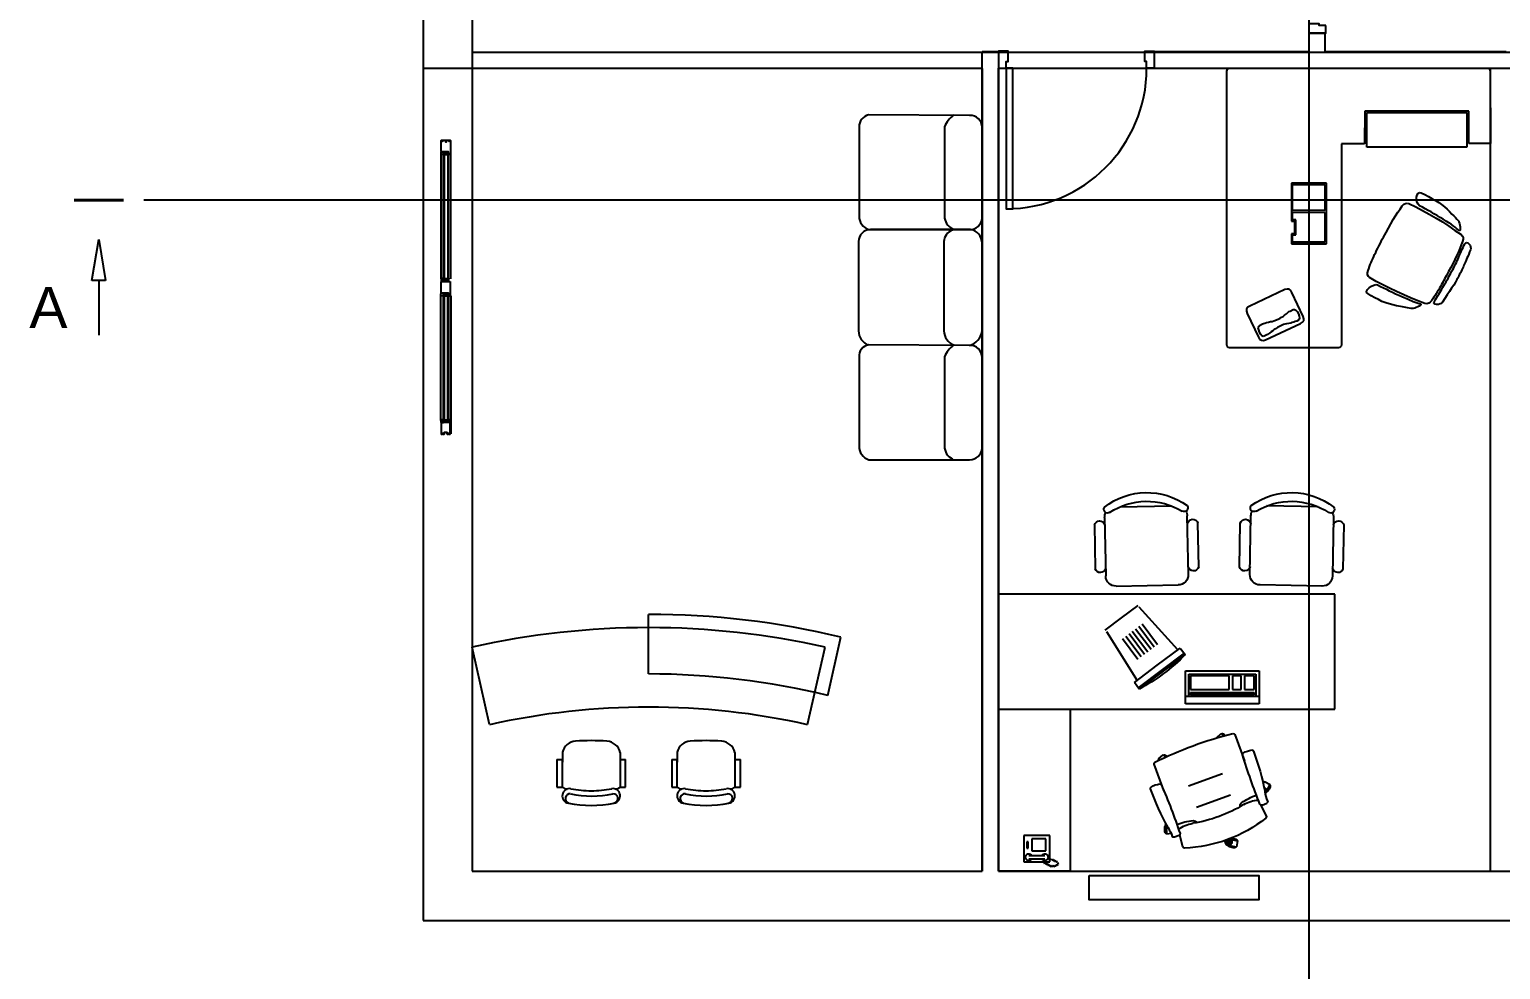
# Model space of a CAD drawing. Header units: millimetres. Extents: x 2164 to 32180, y 1376 to 2800.
# Drawn here: x 2170.72 to 2179.69, y 1387.12 to 1392.86 of the extents above; entities that cross this region are included whole.
import ezdxf

# ---------------------------------------------------------------- set-up
doc = ezdxf.new("R2010")
doc.units = ezdxf.units.MM
doc.linetypes.add('ACAD_ISO04W100', pattern=[30, 24, -3, 0, -3])
doc.linetypes.add('CONTINUA', pattern=[0])
for name, color, linetype in [('1º piso muebles', 7, 'Continuous'), ('1º piso paredes', 73, 'Continuous'), ('2º piso paredes', 73, 'Continuous'), ('Cotas', 7, 'Continuous')]:
    doc.layers.add(name, color=color, linetype=linetype)
doc.layers.add('Linea de corte', color=7, linetype='ACAD_ISO04W100', lineweight=25)
doc.styles.get("Standard").update_dxf_attribs({"font": 'arial.ttf'})

# ---------------------------------------------------------------- blocks, each defined once
blk = doc.blocks.new('A$C6D260ECD')
for p, q in [((1331, 990), (1331, 1440)), ((2683, 829), (2781, 1268)), ((131, 608), (0, 1193)), ((2531, 608), (2662, 1193)), ((639, 344), (639, 137)), ((680, 399), (680, 324)), ((680, 137), (680, 344)), ((1116, 397), (1116, 323)), ((1116, 344), (1116, 137)), ((1157, 137), (1157, 345)), ((1505, 344), (1505, 137)), ((1546, 399), (1546, 324)), ((1546, 137), (1546, 344)), ((1982, 397), (1982, 323)), ((1982, 344), (1982, 137)), ((2023, 137), (2023, 345)), ((639, 137), (680, 137)), ((1116, 137), (1157, 137)), ((1505, 137), (1546, 137)), ((1982, 137), (2023, 137))]:
    blk.add_line(p, q)
at = {"linetype": 'Continuous'}
for p, q in [((639, 344), (680, 344)), ((1116, 345), (1157, 345)), ((1505, 344), (1546, 344)), ((1982, 345), (2023, 345))]:
    blk.add_line(p, q, dxfattribs=at)
for centre, radius, start, end in [((1331, -4760), 6100, 77.3977, 102.6023), ((1331, -4760), 6200, 76.4736, 90), ((1331, -4760), 5750, 76.4012, 90), ((1331, -4760), 5500, 77.3977, 102.6023), ((718, 177), 54.9, 227.1618, 267.5717), ((1079, 177), 54.9, 270.7226, 312.8382), ((1583, 177), 54.9, 227.1618, 267.5717), ((1945, 177), 54.9, 270.7226, 312.8382)]:
    blk.add_arc(centre, radius, start, end)
for centre, radius, start, end in [((788, 372), 111, 94.0766, 165.8334), ((898, -1179), 1666, 85.9234, 94.0766), ((1009, 372), 111, 13.2566, 85.9234), ((1653, 372), 111, 94.0766, 165.8334), ((1764, -1179), 1666, 85.9234, 94.0766), ((1874, 372), 111, 13.2566, 85.9234), ((735, 70), 55.3, 80.2478, 260.1012), ((917, 1021), 913, 259.1286, 268.8433), ((880, 1021), 913, 271.1567, 280.8714), ((1061, 70), 55.3, 279.8988, 99.7522), ((1601, 70), 55.3, 80.2478, 260.1012), ((1782, 1021), 913, 259.1286, 268.8433), ((1745, 1021), 913, 271.1567, 280.8714), ((1927, 70), 55.3, 279.8988, 99.7522), ((739, 50), 36.2, 85.0872, 250.3213), ((898, 834), 836, 258.0899, 281.9101), ((902, 835), 766, 258.0112, 281.9888), ((1064, 51), 35.2, 274.9128, 94.9128), ((1605, 50), 36.2, 85.0872, 250.3213), ((1764, 834), 836, 258.0899, 281.9101), ((1767, 835), 766, 258.0112, 281.9888), ((1929, 51), 35.2, 274.9128, 94.9128)]:
    blk.add_arc(centre, radius, start, end, dxfattribs=at)
blk = doc.blocks.new('Fenton Door Jamb03')
blk.add_lwpolyline([(84, 1.5), (86, 9.5), (86, 10.5), (85.5, 11), (68, 11), (68, 52.5), (66.5, 54), (1.5, 54), (0, 52.5), (0, 46.7), (6, 46.7), (6, 44), (0, 44), (0, 30), (10, 30), (10, 24), (0, 24), (0, 9.7), (6, 9.7), (6, 7), (0, 7), (0, 1.5), (1.5, 0), (82.1, 0)], close=True)
blk = doc.blocks.new('Fenton Bead')
at = {"color": 7}
blk.add_lwpolyline([(2.1, 12.5, -0.341999), (0.2, 11), (0, 10.7), (0, 1), (1, 0), (18, 0), (18, 0.5), (14.7, 12.9, 0.339454), (13.2, 14), (4.1, 14, 0.341999)], format="xyb", close=True, dxfattribs=at)
blk = doc.blocks.new('Fenton Door Jamb02')
blk.add_lwpolyline([(0, 1.5), (1.5, 0), (82.1, 0), (84, 1.5), (86, 9.5), (86, 10.5), (85.5, 11), (68, 11), (68, 52.5), (66.5, 54), (1.5, 54), (0, 52.5), (0, 1.5)], close=True)
blk = doc.blocks.new('Fenton Door Jamb01')
blk.add_lwpolyline([(3, 21), (3, 19), (0, 19), (0, 9.7), (6, 9.7), (6, 7), (0, 7), (0, 1.5), (1.5, 0), (82.1, 0), (84, 1.5), (86, 9.5), (86, 10.5), (85.5, 11), (68, 11), (68, 52.5), (66.5, 54), (1.5, 54), (0, 52.5), (0, 46.7), (6, 46.7), (6, 44), (0, 44), (0, 35), (3, 35), (3, 33), (12, 33), (12, 21)], close=True)
blk = doc.blocks.new('A$C47D9055B')
for p, q in [((62.2, 2159.4), (68.7, 1802.2)), ((156.9, 2224.1), (469.6, 2229.7)), ((572.9, 1811.2), (566.5, 2168.4)), ((948.4, 1811.2), (954.9, 2168.4)), ((1364.5, 2224.1), (1051.8, 2229.7)), ((1459.1, 2159.4), (1452.7, 1802.2)), ((0, 2113.6), (4.8, 1845.7)), ((636, 1857), (631.2, 2124.9)), ((885.3, 1857), (890.2, 2124.9)), ((1521.4, 2113.6), (1516.6, 1845.7)), ((132.8, 1740.3), (511, 1747.1)), ((1388.5, 1740.3), (1010.3, 1747.1)), ((55.5, 1692), (2106.7, 1692)), ((55.5, 990), (55.5, 1692)), ((1257.6, 1622.3), (1357.7, 1547.3)), ((2106.7, 1692), (2106.7, 0)), ((1013.2, 1350.6), (1247.6, 1612.3)), ((1357.7, 1547.3), (1457.7, 1472.3)), ((1136.2, 1382.7), (1230.2, 1508.1)), ((1156.2, 1367.7), (1250.2, 1493.1)), ((1176.2, 1352.7), (1270.2, 1478.1)), ((1196.2, 1337.7), (1290.2, 1463.1)), ((1216.2, 1322.7), (1310.2, 1448.1)), ((1447.7, 1462.3), (1261.6, 1164.4)), ((997.7, 1362.2), (967.7, 1322.2)), ((1137.7, 1257.2), (997.7, 1362.2)), ((1236.2, 1307.7), (1330.2, 1433.1)), ((1256.2, 1292.7), (1350.2, 1418.1)), ((967.7, 1322.2), (1107.8, 1217.2)), ((973.7, 1330.2), (1253.8, 1120.3)), ((1277.8, 1152.3), (1137.7, 1257.2)), ((966.3, 1222.6), (516.3, 1222.6)), ((516.3, 1222.6), (516.3, 1022.6)), ((945.8, 1202), (536.9, 1202)), ((536.9, 1202), (536.9, 1066.5)), ((546.9, 1110.1), (546.9, 1192)), ((546.9, 1192), (605.3, 1192)), ((605.3, 1192), (605.3, 1110.1)), ((625.3, 1110.1), (625.3, 1192)), ((625.3, 1192), (679.5, 1192)), ((679.5, 1192), (679.6, 1110.1)), ((699.6, 1110.1), (699.5, 1192)), ((699.5, 1192), (935.8, 1192)), ((935.8, 1192), (935.8, 1110.2)), ((945.8, 1066.6), (945.8, 1202)), ((966.3, 1022.6), (966.3, 1222.6)), ((1107.8, 1217.2), (1247.8, 1112.3)), ((605.3, 1110.1), (546.9, 1110.1)), ((935.8, 1090.2), (546.9, 1090.1)), ((546.9, 1090.1), (546.9, 1076.5)), ((679.6, 1110.1), (625.3, 1110.1)), ((935.8, 1110.2), (699.6, 1110.1)), ((935.8, 1076.6), (935.8, 1090.2)), ((1247.8, 1112.3), (1277.8, 1152.3)), ((2106.7, 990), (55.5, 990)), ((516.3, 1066.5), (966.3, 1066.6)), ((516.3, 1022.6), (966.3, 1022.6)), ((546.9, 1076.5), (935.8, 1076.6)), ((1668, 0), (1668, 990)), ((664.9, 834.5), (606.1, 674.7)), ((733.6, 825.9), (748, 841.3)), ((775.8, 815.3), (748, 841.3)), ((774.7, 814.2), (775.8, 815.3)), ((1088.7, 696.2), (1101.6, 711.3)), ((1098.8, 493.3), (1157.6, 653.1)), ((1130.4, 686.5), (1101.6, 711.3)), ((1124.3, 679.4), (1130.4, 686.5)), ((483.4, 547.1), (450.1, 528.8)), ((490.9, 533.6), (483.4, 547.1)), ((946.7, 521.8), (740.3, 597.8)), ((474.3, 485), (450.1, 528.8)), ((476.9, 493), (481.6, 492.8)), ((477.6, 488), (480.6, 487.9)), ((478, 498), (482.7, 497.8)), ((481.1, 502.9), (483.8, 502.8)), ((898.4, 390.4), (691.9, 466.4)), ((498.8, 404.3), (470.2, 414.8)), ((472, 337.3), (503.6, 403.8)), ((1075.6, 267.9), (1073.3, 269.7)), ((1079.4, 271.3), (1075.7, 274.2)), ((1081.8, 275.8), (1078.1, 278.7)), ((1086.2, 276.2), (1080, 226.6)), ((1082.6, 281.5), (1080.5, 283.2)), ((687.4, 193.8), (648.1, 186.2)), ((648.1, 186.2), (655.3, 148.9)), ((690, 201), (684, 184.1)), ((689.5, 170.3), (699.5, 197.3)), ((693.2, 165.8), (704.1, 195.5)), ((697.6, 163.3), (708.8, 193.8)), ((702.6, 162.4), (713.5, 192.1)), ((708.3, 163.4), (718.2, 190.4)), ((727.8, 187.1), (721.5, 170.3)), ((982.1, 149.6), (1001.2, 220.6)), ((1005.2, 217.9), (1033.7, 207.4)), ((1053.5, 229.9), (1080, 226.6)), ((1794.2, 58.6), (1794.2, 219)), ((1794.2, 219), (1952.6, 219)), ((1818.7, 125), (1818.7, 198.3)), ((1818.7, 198.3), (1904.3, 198.3)), ((1904.3, 198.3), (1904.3, 125)), ((1925.6, 140.2), (1925.6, 179.9)), ((1925.6, 179.9), (1934.8, 179.9)), ((1934.8, 179.9), (1934.8, 140.2)), ((1952.6, 219), (1952.6, 58.6)), ((700.2, 157.5), (655.3, 148.9)), ((1904.3, 125), (1818.7, 125)), ((1922.1, 96.1), (1824.3, 96.1)), ((1934.8, 140.2), (1925.6, 140.2)), ((1746.1, 54.1), (1742.2, 42.4)), ((1751.7, 44.9), (1747.8, 33.2)), ((1755.6, 64.5), (1751.7, 52.8)), ((1755.6, 64.5), (1751.7, 52.8)), ((1759.5, 41), (1755.6, 29.3)), ((1763.4, 68.4), (1759.5, 56.7)), ((1763.4, 68.4), (1759.5, 56.7)), ((1767.3, 37.1), (1763.4, 25.4)), ((1771.2, 72.3), (1767.3, 60.6)), ((1771.2, 72.3), (1767.3, 60.6)), ((1775.1, 37.1), (1771.2, 25.4)), ((1779, 76.2), (1775.1, 64.5)), ((1779, 76.2), (1775.1, 64.5)), ((1782.9, 37.1), (1779, 25.4)), ((1805.2, 79.4), (1782.9, 72.3)), ((1805.2, 79.4), (1782.9, 72.3)), ((1790.8, 37.1), (1786.9, 25.4)), ((1952.6, 58.6), (1794.2, 58.6)), ((1798.6, 41), (1794.7, 29.3)), ((1806.4, 44.9), (1802.5, 33.2)), ((1814.2, 48.9), (1810.3, 37.1)), ((1822, 52.8), (1818.1, 41)), ((1922.1, 76.5), (1824.3, 76.5)), ((1829.9, 56.7), (1826, 44.9)), ((1668, 0), (2106.7, 0))]:
    blk.add_line(p, q)
for centre, radius, start, end in [((319.3, 1890.7), 420.3, 54.162, 127.9018), ((320.1, 1845), 412.7, 58.60765, 123.45615), ((1202.1, 1890.7), 420.3, 52.0982, 125.838), ((1201.3, 1845), 412.7, 56.54385, 121.39235), ((80.1, 2209), 23.2, 144.74393, 302.50871), ((125.3, 2160.5), 63, 153.44746, 181.0319), ((546.9, 2217.4), 23.2, 239.55508, 37.31987), ((503.5, 2167.3), 63, 1.0319, 28.61634), ((974.5, 2217.4), 23.2, 142.68013, 300.44492), ((1017.9, 2167.3), 63, 151.38366, 178.9681), ((1441.3, 2209), 23.2, 237.49129, 35.25607), ((1396.1, 2160.5), 63, 358.9681, 26.55254), ((31.7, 2104.9), 32.8, 17.2921, 164.77169), ((599.9, 2115.2), 32.8, 17.2921, 171.73727), ((921.5, 2115.2), 32.8, 8.26273, 162.7079), ((1489.7, 2104.9), 32.8, 15.22831, 162.7079), ((36.2, 1855.4), 32.8, 197.2921, 344.77169), ((131.7, 1803.3), 63, 181.0319, 271.0319), ((509.9, 1810.1), 63, 271.0319, 1.0319), ((604.4, 1865.7), 32.8, 190.32653, 344.77169), ((917, 1865.7), 32.8, 195.22831, 349.67347), ((1011.5, 1810.1), 63, 178.9681, 268.9681), ((1389.7, 1803.3), 63, 268.9681, 358.9681), ((1485.2, 1855.4), 32.8, 195.22831, 342.7079), ((1800.2, 2141), 1167.7, 224.52814, 241.76721), ((674.3, 831), 10, 76.11413, 159.79583), ((123.6, -1396.3), 2304.4, 63.47754, 76.11413), ((796.7, 760.1), 100, 127.94273, 136.83516), ((741.4, 831.1), 10, 58.98763, 127.94273), ((2312.6, 99.1), 1872.8, 160.18772, 168.12046), ((560, 730.5), 10, 82.32845, 160.18772), ((544.7, 616.5), 125, 56.87948, 82.32845), ((607.5, 712.8), 10, 342.91432, 56.87948), ((-3177.5, 1876.2), 3969.8, 338.32449, 342.91432), ((1153.8, 632.3), 100, 130.45863, 137.30858), ((1095.4, 700.8), 10, 61.50353, 130.45863), ((1121, 678.8), 10, 345.83616, 37.31141), ((1148.2, 656.6), 10, 339.79583, 63.47754), ((487.4, 535.6), 10, 53.67979, 106.79551), ((457.8, 519.3), 10, 130.98763, 199.94273), ((542.4, 550), 100, 199.94273, 217.84041), ((471.3, 494.8), 10, 217.84041, 286.79551), ((-9.4, 587.5), 500, 341.31689, 348.12046), ((491.9, 492.4), 20, 107.98646, 227.4202), ((412, 120.2), 365.3, 54.57659, 70.7015), ((4758.6, -1044.4), 3969.8, 156.67735, 161.26717), ((-573.7, 1161.3), 1872.8, 331.47121, 339.40395), ((1122.4, 523.3), 10, 82.71219, 156.67735), ((1107.8, 409.2), 125, 57.26322, 82.71219), ((1170, 506), 10, 339.40395, 57.26322), ((473.7, 424.2), 10, 161.31689, 249.79583), ((502.3, 413.7), 10, 249.79583, 338.32449), ((514.1, 249.5), 185, 58.48699, 87.80209), ((1052.5, 1127.7), 845.1, 238.48699, 261.10468), ((612.1, 401.6), 20, 339.79583, 54.57659), ((481.1, 333), 10, 154.57686, 231.58005), ((1001.5, 989.2), 847.6, 231.58005, 268.01162), ((917.1, 289.3), 20, 85.01508, 159.79583), ((887.1, -54.7), 365.3, 68.89017, 85.01508), ((893.2, 110), 185, 51.78958, 81.10468), ((1067.6, 280.6), 20, 272.17147, 31.60521), ((1082.9, 266.6), 10, 1.84041, 70.79551), ((660.3, 186.4), 10, 109.84041, 178.79551), ((690.9, 101.8), 100, 91.94273, 109.84041), ((702.8, 177.4), 20, 160.22409, 339.36758), ((687.8, 191.7), 10, 76.28629, 91.94273), ((1008.6, 227.3), 10, 161.26717, 249.79583), ((1037.2, 216.8), 10, 249.79583, 338.27478), ((1511, 28), 500, 151.47121, 158.27478), ((1079.4, 238.8), 10, 274.98763, 343.94273), ((992.9, 263.7), 100, 343.94273, 1.84041), ((666.7, 153.2), 10, 202.98763, 271.94273), ((663.6, 243.2), 100, 271.94273, 289.84041), ((694.2, 158.5), 10, 289.84041, 353.76005), ((972.5, 152.2), 10, 268.01162, 345.01481), ((1824.3, 86.3), 20.5, 28.49146, 331.50854), ((1824.3, 86.3), 20.5, 28.49146, 331.50854), ((1922.1, 86.3), 20.5, 208.49146, 151.50854)]:
    blk.add_arc(centre, radius, start, end)

msp = doc.modelspace()

# ---------------------------------------------------------------- hatches: boundary and pattern name
at = {"layer": 'Cotas'}
h = msp.add_hatch(dxfattribs=at)
h.set_pattern_fill('ANGLE', color=256)
h.set_pattern_definition([(0, (-7.6106, 5.352), (0, 6.985), [5.08, -1.905]), (90, (-7.6106, 5.352), (-6.985, 4e-16), [5.08, -1.905])])
h.paths.add_polyline_path([(2171.1801, 1391.3242), (2171.1384, 1391.5742), (2171.0967, 1391.3242)])

# ---------------------------------------------------------------- linework, layer by layer
at = {"layer": '1º piso muebles'}
for p, q in [((2176.6285, 1387.7193), (2176.6285, 1392.6193)), ((2176.4522, 1392.3319), (2175.8347, 1392.3351)), ((2175.7775, 1392.2618), (2175.7775, 1391.7173)), ((2176.2989, 1392.2618), (2176.2989, 1391.7173)), ((2176.5285, 1391.7046), (2176.5285, 1392.2586)), ((2173.227, 1391.3342), (2173.227, 1392.096)), ((2173.2842, 1392.0951), (2173.2842, 1391.3352)), ((2175.7743, 1391.5614), (2175.7743, 1391.1539)), ((2175.8379, 1391.6345), (2176.4522, 1391.6345)), ((2176.4585, 1391.6347), (2175.8475, 1391.6347)), ((2176.2957, 1391.5614), (2176.2957, 1391.1539)), ((2176.5285, 1391.0138), (2176.5285, 1391.5519)), ((2173.2259, 1390.471), (2173.2259, 1391.2327)), ((2173.2832, 1391.2318), (2173.2832, 1390.4719)), ((2175.7743, 1391.1539), (2175.7743, 1391.0169)), ((2176.2957, 1391.1539), (2176.2957, 1391.0169)), ((2176.4522, 1390.9278), (2175.8347, 1390.931)), ((2175.7775, 1390.8577), (2175.7775, 1390.3132)), ((2176.2989, 1390.8577), (2176.2989, 1390.3132)), ((2176.5285, 1390.3005), (2176.5285, 1390.8546)), ((2175.8379, 1390.2305), (2176.4522, 1390.2305))]:
    msp.add_line(p, q, dxfattribs=at)
at = {"layer": '1º piso muebles', "linetype": 'Continuous'}
for p, q in [((2178.0225, 1392.6013), (2178.0242, 1392.6085)), ((2178.0225, 1390.9315), (2178.0225, 1392.6013)), ((2178.0242, 1392.6085), (2178.0261, 1392.6139)), ((2178.0261, 1392.6139), (2178.0314, 1392.6175)), ((2178.0314, 1392.6175), (2178.0386, 1392.6193)), ((2178.0386, 1392.6193), (2179.6124, 1392.6193)), ((2179.6124, 1392.6193), (2179.6196, 1392.6175)), ((2179.6196, 1392.6175), (2179.6249, 1392.6139)), ((2179.6249, 1392.6139), (2179.6267, 1392.6085)), ((2179.6267, 1392.6085), (2179.6285, 1392.6013)), ((2179.6291, 1392.5991), (2179.6303, 1392.1607)), ((2178.8641, 1392.3581), (2178.8623, 1392.1589)), ((2179.4975, 1392.3581), (2178.8641, 1392.3581)), ((2179.4975, 1392.1607), (2179.4975, 1392.3581)), ((2178.8766, 1392.3491), (2179.4867, 1392.3491)), ((2178.8766, 1392.1373), (2178.8766, 1392.3491)), ((2179.4867, 1392.3491), (2179.4867, 1392.1373)), ((2178.8623, 1392.1589), (2178.7205, 1392.1589)), ((2178.7205, 1392.1589), (2178.7205, 1390.9315)), ((2179.4867, 1392.1373), (2178.8766, 1392.1373)), ((2179.6303, 1392.1607), (2179.4975, 1392.1607)), ((2178.629, 1391.9184), (2178.4155, 1391.9184)), ((2178.4155, 1391.9184), (2178.4155, 1391.687)), ((2178.4226, 1391.9095), (2178.62, 1391.9095)), ((2178.4226, 1391.7515), (2178.4226, 1391.9095)), ((2178.62, 1391.9095), (2178.62, 1391.7515)), ((2178.629, 1391.5488), (2178.629, 1391.9184)), ((2179.1799, 1391.8323), (2179.1835, 1391.8467)), ((2179.1799, 1391.8144), (2179.1799, 1391.8323)), ((2179.1835, 1391.8467), (2179.1888, 1391.8575)), ((2179.1888, 1391.8575), (2179.1978, 1391.861)), ((2179.1978, 1391.861), (2179.2068, 1391.8592)), ((2179.2068, 1391.8592), (2179.2302, 1391.8484)), ((2179.2302, 1391.8484), (2179.2517, 1391.8377)), ((2179.2517, 1391.8377), (2179.2732, 1391.8251)), ((2179.2732, 1391.8251), (2179.2948, 1391.8126)), ((2178.62, 1391.7515), (2178.4226, 1391.7515)), ((2178.4226, 1391.6941), (2178.4226, 1391.7408)), ((2178.4226, 1391.7408), (2178.62, 1391.739)), ((2178.62, 1391.739), (2178.62, 1391.5578)), ((2179.0507, 1391.7193), (2179.065, 1391.7408)), ((2179.065, 1391.7408), (2179.0794, 1391.7605)), ((2179.0794, 1391.7605), (2179.092, 1391.7803)), ((2179.092, 1391.7803), (2179.1009, 1391.7893)), ((2179.1009, 1391.7893), (2179.1117, 1391.7946)), ((2179.1117, 1391.7946), (2179.1225, 1391.7965)), ((2179.1225, 1391.7965), (2179.1314, 1391.7946)), ((2179.1314, 1391.7946), (2179.1745, 1391.7731)), ((2179.1745, 1391.7731), (2179.2158, 1391.7515)), ((2179.1835, 1391.8), (2179.1799, 1391.8144)), ((2179.1888, 1391.7893), (2179.1835, 1391.8)), ((2179.1978, 1391.7803), (2179.1888, 1391.7893)), ((2179.2158, 1391.7713), (2179.1978, 1391.7803)), ((2179.2319, 1391.7623), (2179.2158, 1391.7713)), ((2179.2158, 1391.7515), (2179.2571, 1391.7282)), ((2179.2499, 1391.7515), (2179.2319, 1391.7623)), ((2179.2678, 1391.7426), (2179.2499, 1391.7515)), ((2179.2858, 1391.7318), (2179.2678, 1391.7426)), ((2179.3055, 1391.721), (2179.2858, 1391.7318)), ((2179.2948, 1391.8126), (2179.3145, 1391.8)), ((2179.3145, 1391.8), (2179.3324, 1391.7875)), ((2179.3324, 1391.7875), (2179.3504, 1391.7731)), ((2179.3504, 1391.7731), (2179.3665, 1391.7587)), ((2179.3665, 1391.7587), (2179.3809, 1391.7444)), ((2179.3809, 1391.7444), (2179.3953, 1391.73)), ((2179.3953, 1391.73), (2179.406, 1391.7193)), ((2178.4155, 1391.687), (2178.4352, 1391.687)), ((2178.4424, 1391.6941), (2178.4226, 1391.6941)), ((2178.4352, 1391.687), (2178.4352, 1391.6098)), ((2178.4424, 1391.6026), (2178.4424, 1391.6941)), ((2178.9933, 1391.617), (2179.0076, 1391.6439)), ((2179.0076, 1391.6439), (2179.022, 1391.6708)), ((2179.022, 1391.6708), (2179.0364, 1391.696)), ((2179.0364, 1391.696), (2179.0507, 1391.7193)), ((2179.2571, 1391.7282), (2179.2983, 1391.7049)), ((2179.2983, 1391.7049), (2179.3378, 1391.6816)), ((2179.3235, 1391.7085), (2179.3055, 1391.721)), ((2179.3414, 1391.6977), (2179.3235, 1391.7085)), ((2179.3378, 1391.6816), (2179.3755, 1391.6565)), ((2179.3593, 1391.687), (2179.3414, 1391.6977)), ((2179.3755, 1391.6762), (2179.3593, 1391.687)), ((2179.3898, 1391.6672), (2179.3755, 1391.6762)), ((2179.3755, 1391.6565), (2179.4132, 1391.6295)), ((2179.4024, 1391.6583), (2179.3898, 1391.6672)), ((2179.415, 1391.6493), (2179.4024, 1391.6583)), ((2179.406, 1391.7193), (2179.4167, 1391.7085)), ((2179.4239, 1391.6421), (2179.415, 1391.6493)), ((2179.4167, 1391.7085), (2179.4258, 1391.6995)), ((2179.4311, 1391.6349), (2179.4239, 1391.6421)), ((2179.4258, 1391.6995), (2179.4311, 1391.6924)), ((2179.4311, 1391.6924), (2179.4365, 1391.687)), ((2179.4365, 1391.687), (2179.4383, 1391.6816)), ((2179.4383, 1391.6816), (2179.4419, 1391.6726)), ((2179.4419, 1391.6726), (2179.4437, 1391.6619)), ((2179.4437, 1391.6619), (2179.4455, 1391.651)), ((2179.4455, 1391.651), (2179.4455, 1391.6421)), ((2179.4455, 1391.6421), (2179.4455, 1391.6349)), ((2178.4155, 1391.6098), (2178.4155, 1391.5488)), ((2178.4155, 1391.6098), (2178.4155, 1391.6098)), ((2178.4155, 1391.6098), (2178.4155, 1391.6098)), ((2178.4352, 1391.6098), (2178.4155, 1391.6098)), ((2178.4226, 1391.5578), (2178.4226, 1391.6026)), ((2178.4226, 1391.6026), (2178.4424, 1391.6026)), ((2178.62, 1391.5578), (2178.4226, 1391.5578)), ((2178.9574, 1391.5488), (2178.9628, 1391.5614)), ((2178.9628, 1391.5614), (2178.9699, 1391.5757)), ((2178.9699, 1391.5757), (2178.9771, 1391.5883)), ((2178.9771, 1391.5883), (2178.9933, 1391.617)), ((2179.4132, 1391.6295), (2179.4509, 1391.6044)), ((2179.4383, 1391.6295), (2179.4311, 1391.6349)), ((2179.4401, 1391.6277), (2179.4383, 1391.6295)), ((2179.4437, 1391.6295), (2179.4401, 1391.6277)), ((2179.4455, 1391.6349), (2179.4437, 1391.6295)), ((2179.4509, 1391.6044), (2179.4598, 1391.5955)), ((2179.4598, 1391.5631), (2179.4527, 1391.5416)), ((2179.4598, 1391.5955), (2179.4634, 1391.5865)), ((2179.4634, 1391.5757), (2179.4598, 1391.5631)), ((2179.4634, 1391.5865), (2179.4634, 1391.5757)), ((2179.4742, 1391.5488), (2179.4796, 1391.5542)), ((2179.4796, 1391.5542), (2179.485, 1391.556)), ((2179.485, 1391.556), (2179.4922, 1391.5542)), ((2179.4922, 1391.5542), (2179.4993, 1391.5488)), ((2178.4155, 1391.5488), (2178.629, 1391.5488)), ((2178.9125, 1391.4573), (2178.9179, 1391.4698)), ((2178.9179, 1391.4698), (2178.9233, 1391.4824)), ((2178.9233, 1391.4824), (2178.9304, 1391.495)), ((2178.9304, 1391.495), (2178.9359, 1391.5075)), ((2178.9359, 1391.5075), (2178.943, 1391.5219)), ((2178.943, 1391.5219), (2178.9502, 1391.5345)), ((2178.9502, 1391.5345), (2178.9574, 1391.5488)), ((2179.4239, 1391.4752), (2179.4132, 1391.4519)), ((2179.4347, 1391.4986), (2179.4239, 1391.4752)), ((2179.4329, 1391.4573), (2179.4383, 1391.4681)), ((2179.4437, 1391.52), (2179.4347, 1391.4986)), ((2179.4383, 1391.4681), (2179.4419, 1391.4788)), ((2179.4419, 1391.4788), (2179.4472, 1391.4914)), ((2179.4527, 1391.5416), (2179.4437, 1391.52)), ((2179.4472, 1391.4914), (2179.4527, 1391.5021)), ((2179.4527, 1391.5021), (2179.4581, 1391.5147)), ((2179.4581, 1391.5147), (2179.4634, 1391.5255)), ((2179.4634, 1391.5255), (2179.4688, 1391.5381)), ((2179.4688, 1391.5381), (2179.4742, 1391.5488)), ((2179.4867, 1391.4609), (2179.4814, 1391.4483)), ((2179.4922, 1391.4716), (2179.4867, 1391.4609)), ((2179.4975, 1391.4842), (2179.4922, 1391.4716)), ((2179.5029, 1391.4986), (2179.4975, 1391.4842)), ((2179.4993, 1391.5488), (2179.5065, 1391.5398)), ((2179.5083, 1391.5111), (2179.5029, 1391.4986)), ((2179.5065, 1391.5398), (2179.5083, 1391.529)), ((2179.5083, 1391.529), (2179.5101, 1391.52)), ((2179.5101, 1391.52), (2179.5083, 1391.5111)), ((2178.8802, 1391.3711), (2178.8838, 1391.3855)), ((2178.8802, 1391.3586), (2178.8802, 1391.3711)), ((2178.8838, 1391.3855), (2178.8874, 1391.3962)), ((2178.8874, 1391.3962), (2178.8928, 1391.4088)), ((2178.8928, 1391.4088), (2178.8964, 1391.4214)), ((2178.8964, 1391.4214), (2178.9018, 1391.434)), ((2178.9018, 1391.434), (2178.9071, 1391.4447)), ((2178.9071, 1391.4447), (2178.9125, 1391.4573)), ((2179.3737, 1391.3783), (2179.3683, 1391.3676)), ((2179.3881, 1391.4034), (2179.3737, 1391.3783)), ((2179.3737, 1391.3783), (2179.3737, 1391.3783)), ((2179.4006, 1391.4268), (2179.3881, 1391.4034)), ((2179.3881, 1391.3693), (2179.3934, 1391.3801)), ((2179.3934, 1391.3801), (2179.4006, 1391.3909)), ((2179.4132, 1391.4519), (2179.4006, 1391.4268)), ((2179.4006, 1391.3909), (2179.406, 1391.4016)), ((2179.406, 1391.4016), (2179.4114, 1391.4124)), ((2179.4114, 1391.4124), (2179.4167, 1391.4232)), ((2179.4167, 1391.4232), (2179.4222, 1391.434)), ((2179.4222, 1391.434), (2179.4275, 1391.4465)), ((2179.4275, 1391.4465), (2179.4329, 1391.4573)), ((2179.4472, 1391.3711), (2179.4419, 1391.3621)), ((2179.4509, 1391.3801), (2179.4472, 1391.3711)), ((2179.4562, 1391.389), (2179.4509, 1391.3801)), ((2179.4598, 1391.3981), (2179.4562, 1391.389)), ((2179.4653, 1391.4088), (2179.4598, 1391.3981)), ((2179.4688, 1391.4178), (2179.4653, 1391.4088)), ((2179.4724, 1391.4268), (2179.4688, 1391.4178)), ((2179.4778, 1391.4376), (2179.4724, 1391.4268)), ((2179.4814, 1391.4483), (2179.4778, 1391.4376)), ((2178.8856, 1391.3496), (2178.8802, 1391.3586)), ((2178.8928, 1391.3424), (2178.8856, 1391.3496)), ((2178.891, 1391.2796), (2178.9054, 1391.2904)), ((2178.9323, 1391.3191), (2178.8928, 1391.3424)), ((2178.9054, 1391.2904), (2178.9179, 1391.2958)), ((2178.9179, 1391.2958), (2178.9304, 1391.2994)), ((2178.9304, 1391.2994), (2178.9412, 1391.2976)), ((2178.9735, 1391.2976), (2178.9323, 1391.3191)), ((2178.9412, 1391.2976), (2178.9592, 1391.2886)), ((2178.9592, 1391.2886), (2178.9771, 1391.2796)), ((2179.0148, 1391.2778), (2178.9735, 1391.2976)), ((2179.3253, 1391.2886), (2179.3198, 1391.2778)), ((2179.3307, 1391.2994), (2179.3253, 1391.2886)), ((2179.3378, 1391.3101), (2179.3307, 1391.2994)), ((2179.3343, 1391.2724), (2179.3396, 1391.2832)), ((2179.3432, 1391.3209), (2179.3378, 1391.3101)), ((2179.3396, 1391.2832), (2179.3468, 1391.294)), ((2179.3504, 1391.3335), (2179.3432, 1391.3209)), ((2179.3468, 1391.294), (2179.3522, 1391.3047)), ((2179.3558, 1391.3442), (2179.3504, 1391.3335)), ((2179.3522, 1391.3047), (2179.3593, 1391.3155)), ((2179.3629, 1391.355), (2179.3558, 1391.3442)), ((2179.3593, 1391.3155), (2179.3648, 1391.3263)), ((2179.3683, 1391.3676), (2179.3629, 1391.355)), ((2179.3648, 1391.3263), (2179.3719, 1391.3371)), ((2179.3719, 1391.3371), (2179.3773, 1391.3478)), ((2179.3773, 1391.3478), (2179.3827, 1391.3586)), ((2179.3827, 1391.3586), (2179.3881, 1391.3693)), ((2179.406, 1391.2958), (2179.3934, 1391.2778)), ((2179.4167, 1391.3137), (2179.406, 1391.2958)), ((2179.4258, 1391.3299), (2179.4167, 1391.3137)), ((2179.4347, 1391.3442), (2179.4258, 1391.3299)), ((2179.4383, 1391.3532), (2179.4347, 1391.3442)), ((2179.4347, 1391.3442), (2179.4347, 1391.3442)), ((2179.4419, 1391.3621), (2179.4383, 1391.3532)), ((2178.376, 1391.2688), (2178.1624, 1391.1683)), ((2178.3903, 1391.2724), (2178.376, 1391.2688)), ((2178.4029, 1391.2706), (2178.3903, 1391.2724)), ((2178.4119, 1391.2635), (2178.4029, 1391.2706)), ((2178.4191, 1391.2509), (2178.4119, 1391.2635)), ((2178.4872, 1391.1056), (2178.4191, 1391.2509)), ((2178.8749, 1391.2581), (2178.8802, 1391.2688)), ((2178.8749, 1391.2509), (2178.8749, 1391.2581)), ((2178.882, 1391.2455), (2178.8749, 1391.2509)), ((2178.8802, 1391.2688), (2178.891, 1391.2796)), ((2178.9035, 1391.2311), (2178.882, 1391.2455)), ((2178.9251, 1391.2186), (2178.9035, 1391.2311)), ((2178.9466, 1391.2078), (2178.9251, 1391.2186)), ((2178.9682, 1391.1971), (2178.9466, 1391.2078)), ((2178.9915, 1391.1881), (2178.9682, 1391.1971)), ((2178.9771, 1391.2796), (2178.9951, 1391.2706)), ((2178.9951, 1391.2706), (2179.013, 1391.2616)), ((2179.013, 1391.2616), (2179.0328, 1391.2527)), ((2179.0578, 1391.2563), (2179.0148, 1391.2778)), ((2179.0328, 1391.2527), (2179.0507, 1391.2437)), ((2179.0507, 1391.2437), (2179.0704, 1391.2347)), ((2179.1009, 1391.2366), (2179.0578, 1391.2563)), ((2179.0704, 1391.2347), (2179.0902, 1391.2258)), ((2179.0902, 1391.2258), (2179.1278, 1391.2096)), ((2179.1422, 1391.2186), (2179.1009, 1391.2366)), ((2179.1278, 1391.2096), (2179.1583, 1391.1971)), ((2179.1871, 1391.2006), (2179.1422, 1391.2186)), ((2179.1583, 1391.1971), (2179.1835, 1391.1881)), ((2179.2302, 1391.1845), (2179.1871, 1391.2006)), ((2179.2624, 1391.1917), (2179.2535, 1391.1863)), ((2179.2714, 1391.2006), (2179.2624, 1391.1917)), ((2179.2786, 1391.2114), (2179.2714, 1391.2006)), ((2179.2858, 1391.2222), (2179.2786, 1391.2114)), ((2179.2929, 1391.233), (2179.2858, 1391.2222)), ((2179.2858, 1391.1899), (2179.2893, 1391.1971)), ((2179.2893, 1391.1971), (2179.2948, 1391.2078)), ((2179.3001, 1391.2437), (2179.2929, 1391.233)), ((2179.2948, 1391.2078), (2179.3019, 1391.2186)), ((2179.3055, 1391.2545), (2179.3001, 1391.2437)), ((2179.3019, 1391.2186), (2179.3073, 1391.2294)), ((2179.3127, 1391.2652), (2179.3055, 1391.2545)), ((2179.3073, 1391.2294), (2179.3145, 1391.2401)), ((2179.3198, 1391.2778), (2179.3127, 1391.2652)), ((2179.3145, 1391.2401), (2179.3217, 1391.2509)), ((2179.3217, 1391.2509), (2179.3271, 1391.2616)), ((2179.3271, 1391.2616), (2179.3343, 1391.2724)), ((2179.3378, 1391.1917), (2179.3307, 1391.1845)), ((2179.3522, 1391.215), (2179.3378, 1391.1917)), ((2179.3665, 1391.2366), (2179.3522, 1391.215)), ((2179.3809, 1391.2581), (2179.3665, 1391.2366)), ((2179.3934, 1391.2778), (2179.3809, 1391.2581)), ((2178.1499, 1391.1611), (2178.1427, 1391.1504)), ((2178.1427, 1391.1504), (2178.1427, 1391.1378)), ((2178.1427, 1391.1378), (2178.1463, 1391.1235)), ((2178.1463, 1391.1235), (2178.2145, 1390.9782)), ((2178.1624, 1391.1683), (2178.1499, 1391.1611)), ((2178.3562, 1391.1001), (2178.3652, 1391.1056)), ((2178.3652, 1391.1056), (2178.3742, 1391.1127)), ((2178.3742, 1391.1127), (2178.385, 1391.1199)), ((2178.385, 1391.1199), (2178.3939, 1391.1289)), ((2178.3939, 1391.1289), (2178.4011, 1391.1342)), ((2178.4011, 1391.1342), (2178.4083, 1391.1378)), ((2178.4083, 1391.1378), (2178.4262, 1391.1468)), ((2178.4262, 1391.1468), (2178.4352, 1391.1468)), ((2178.4352, 1391.1468), (2178.4424, 1391.1432)), ((2178.4424, 1391.1432), (2178.4513, 1391.1361)), ((2178.4513, 1391.1361), (2178.4585, 1391.1217)), ((2178.4585, 1391.1217), (2178.4639, 1391.1073)), ((2178.4639, 1391.1073), (2178.4657, 1391.0948)), ((2178.4926, 1391.0912), (2178.4872, 1391.1056)), ((2179.013, 1391.1809), (2178.9915, 1391.1881)), ((2179.0345, 1391.1756), (2179.013, 1391.1809)), ((2179.0561, 1391.1701), (2179.0345, 1391.1756)), ((2179.0938, 1391.163), (2179.0561, 1391.1701)), ((2179.1243, 1391.1576), (2179.0938, 1391.163)), ((2179.1458, 1391.154), (2179.1243, 1391.1576)), ((2179.1583, 1391.154), (2179.1458, 1391.154)), ((2179.1691, 1391.1558), (2179.1583, 1391.154)), ((2179.1781, 1391.1594), (2179.1691, 1391.1558)), ((2179.1871, 1391.163), (2179.1781, 1391.1594)), ((2179.1835, 1391.1881), (2179.2014, 1391.1827)), ((2179.196, 1391.1683), (2179.1871, 1391.163)), ((2179.2033, 1391.1737), (2179.196, 1391.1683)), ((2179.2014, 1391.1827), (2179.2014, 1391.1827)), ((2179.2014, 1391.1827), (2179.205, 1391.1809)), ((2179.205, 1391.1773), (2179.2033, 1391.1737)), ((2179.205, 1391.1809), (2179.205, 1391.1773)), ((2179.2427, 1391.1827), (2179.2302, 1391.1845)), ((2179.2535, 1391.1863), (2179.2427, 1391.1827)), ((2179.2876, 1391.1845), (2179.2858, 1391.1899)), ((2179.2929, 1391.1792), (2179.2876, 1391.1845)), ((2179.3019, 1391.1773), (2179.2929, 1391.1792)), ((2179.3127, 1391.1773), (2179.3019, 1391.1773)), ((2179.3235, 1391.1809), (2179.3127, 1391.1773)), ((2179.3307, 1391.1845), (2179.3235, 1391.1809)), ((2178.2126, 1391.0356), (2178.2162, 1391.0445)), ((2178.2162, 1391.023), (2178.2126, 1391.0356)), ((2178.2162, 1391.0445), (2178.2216, 1391.0499)), ((2178.2216, 1391.0087), (2178.2162, 1391.023)), ((2178.2216, 1391.0499), (2178.2396, 1391.0589)), ((2178.2396, 1391.0589), (2178.245, 1391.0625)), ((2178.2396, 1391.0589), (2178.2396, 1391.0589)), ((2178.245, 1391.0625), (2178.254, 1391.0643)), ((2178.254, 1391.0643), (2178.2629, 1391.0679)), ((2178.2576, 1390.962), (2178.471, 1391.0625)), ((2178.2629, 1391.0679), (2178.2755, 1391.0697)), ((2178.2755, 1391.0697), (2178.2881, 1391.0732)), ((2178.2881, 1391.0732), (2178.2988, 1391.0751)), ((2178.3024, 1391.0176), (2178.2916, 1391.0104)), ((2178.2988, 1391.0751), (2178.3078, 1391.0787)), ((2178.3114, 1391.0248), (2178.3024, 1391.0176)), ((2178.3078, 1391.0787), (2178.315, 1391.0804)), ((2178.3186, 1391.0301), (2178.3114, 1391.0248)), ((2178.315, 1391.0804), (2178.3383, 1391.0912)), ((2178.3257, 1391.0337), (2178.3186, 1391.0301)), ((2178.3311, 1391.0373), (2178.3257, 1391.0337)), ((2178.3598, 1391.0517), (2178.3311, 1391.0373)), ((2178.3383, 1391.0912), (2178.3472, 1391.0948)), ((2178.3472, 1391.0948), (2178.3562, 1391.1001)), ((2178.367, 1391.0553), (2178.3598, 1391.0517)), ((2178.376, 1391.0571), (2178.367, 1391.0553)), ((2178.3867, 1391.0607), (2178.376, 1391.0571)), ((2178.3993, 1391.0625), (2178.3867, 1391.0607)), ((2178.4119, 1391.0643), (2178.3993, 1391.0625)), ((2178.4208, 1391.0679), (2178.4119, 1391.0643)), ((2178.4316, 1391.0697), (2178.4208, 1391.0679)), ((2178.4388, 1391.0732), (2178.4316, 1391.0697)), ((2178.4495, 1391.0768), (2178.4388, 1391.0732)), ((2178.4585, 1391.0822), (2178.4495, 1391.0768)), ((2178.4639, 1391.0876), (2178.4585, 1391.0822)), ((2178.4657, 1391.0948), (2178.4639, 1391.0876)), ((2178.471, 1391.0625), (2178.4836, 1391.0697)), ((2178.4836, 1391.0697), (2178.4908, 1391.0787)), ((2178.4908, 1391.0787), (2178.4926, 1391.0912)), ((2178.0242, 1390.9243), (2178.0225, 1390.9315)), ((2178.0261, 1390.9189), (2178.0242, 1390.9243)), ((2178.2145, 1390.9782), (2178.2145, 1390.9782)), ((2178.2145, 1390.9782), (2178.2216, 1390.9656)), ((2178.2288, 1390.9943), (2178.2216, 1391.0087)), ((2178.2216, 1390.9656), (2178.2324, 1390.9602)), ((2178.236, 1390.9871), (2178.2288, 1390.9943)), ((2178.2324, 1390.9602), (2178.245, 1390.9584)), ((2178.2432, 1390.9835), (2178.236, 1390.9871)), ((2178.2504, 1390.9853), (2178.2432, 1390.9835)), ((2178.245, 1390.9584), (2178.2576, 1390.962)), ((2178.2701, 1390.9943), (2178.2504, 1390.9853)), ((2178.2755, 1390.9979), (2178.2701, 1390.9943)), ((2178.2826, 1391.0032), (2178.2755, 1390.9979)), ((2178.2916, 1391.0104), (2178.2826, 1391.0032)), ((2178.7187, 1390.9243), (2178.7151, 1390.9189)), ((2178.7205, 1390.9315), (2178.7187, 1390.9243)), ((2178.0314, 1390.9153), (2178.0261, 1390.9189)), ((2178.0386, 1390.9135), (2178.0314, 1390.9153)), ((2178.7025, 1390.9135), (2178.0386, 1390.9135)), ((2178.7097, 1390.9153), (2178.7025, 1390.9135)), ((2178.7151, 1390.9189), (2178.7097, 1390.9153))]:
    msp.add_line(p, q, dxfattribs=at)
at = {"layer": '1º piso muebles', "color": 9}
for p, q in [((2173.2447, 1392.1098), (2173.2697, 1392.1046)), ((2173.2697, 1392.1098), (2173.2447, 1392.1046)), ((2173.2467, 1392.1046), (2173.2676, 1392.0983)), ((2173.2676, 1392.1046), (2173.2467, 1392.0983)), ((2173.2447, 1391.3204), (2173.2697, 1391.3256)), ((2173.2697, 1391.3204), (2173.2447, 1391.3256)), ((2173.2467, 1391.3256), (2173.2676, 1391.3319)), ((2173.2676, 1391.3256), (2173.2467, 1391.3319)), ((2173.2436, 1391.2465), (2173.2686, 1391.2413)), ((2173.2686, 1391.2465), (2173.2436, 1391.2413)), ((2173.2457, 1391.2413), (2173.2665, 1391.2351)), ((2173.2665, 1391.2413), (2173.2457, 1391.2351)), ((2173.2879, 1390.3879), (2173.2879, 1391.2309)), ((2173.2428, 1390.4572), (2173.2677, 1390.4624)), ((2173.2677, 1390.4572), (2173.2428, 1390.4624)), ((2173.2448, 1390.4624), (2173.2657, 1390.4686)), ((2173.2657, 1390.4624), (2173.2448, 1390.4686))]:
    msp.add_line(p, q, dxfattribs=at)
at = {"layer": '1º piso muebles'}
for points in [[(2178.6265, 1392.8794), (2178.586, 1392.8794), (2178.586, 1392.891), (2178.5223, 1392.891), (2178.5223, 1392.8331), (2178.6265, 1392.8331), (2178.6265, 1392.8794)], [(2176.6749, 1392.6192), (2176.6749, 1392.6598), (2176.6865, 1392.6598), (2176.6865, 1392.7235), (2176.6285, 1392.7235), (2176.6285, 1392.6192), (2176.6749, 1392.6192)], [(2177.5323, 1392.6192), (2177.5323, 1392.6598), (2177.5207, 1392.6598), (2177.5207, 1392.7235), (2177.5786, 1392.7235), (2177.5786, 1392.6192), (2177.5323, 1392.6192)]]:
    msp.add_lwpolyline(points, dxfattribs=at)
for points in [[(2176.6749, 1392.6192), (2176.6749, 1391.7619), (2176.7154, 1391.7619), (2176.7154, 1392.6192)], [(2173.2426, 1392.0916), (2173.2426, 1392.1041), (2173.2415, 1392.1041), (2173.2415, 1392.0916)], [(2173.2467, 1392.1046), (2173.2467, 1391.3256), (2173.2426, 1391.3256), (2173.2426, 1392.1046)], [(2173.2447, 1392.1098), (2173.2447, 1392.1046), (2173.2697, 1392.1046), (2173.2697, 1392.1098)], [(2173.2467, 1392.1046), (2173.2467, 1392.0983), (2173.2676, 1392.0983), (2173.2676, 1392.1046)], [(2173.2467, 1392.0983), (2173.2467, 1392.0931), (2173.2676, 1392.0931), (2173.2676, 1392.0983)], [(2173.2676, 1392.1046), (2173.2676, 1391.3256), (2173.2717, 1391.3256), (2173.2717, 1392.1046)], [(2173.2728, 1392.0916), (2173.2728, 1392.1041), (2173.2717, 1392.1041), (2173.2717, 1392.0916)], [(2173.2426, 1391.3387), (2173.2426, 1391.3262), (2173.2415, 1391.3262), (2173.2415, 1391.3387)], [(2173.2447, 1391.3204), (2173.2447, 1391.3256), (2173.2697, 1391.3256), (2173.2697, 1391.3204)], [(2173.2467, 1391.3319), (2173.2467, 1391.3371), (2173.2676, 1391.3371), (2173.2676, 1391.3319)], [(2173.2467, 1391.3256), (2173.2467, 1391.3319), (2173.2676, 1391.3319), (2173.2676, 1391.3256)], [(2173.2728, 1391.3387), (2173.2728, 1391.3262), (2173.2717, 1391.3262), (2173.2717, 1391.3387)], [(2173.2415, 1391.2283), (2173.2415, 1391.2408), (2173.2405, 1391.2408), (2173.2405, 1391.2283)], [(2173.2457, 1391.2413), (2173.2457, 1390.4624), (2173.2415, 1390.4624), (2173.2415, 1391.2413)], [(2173.2436, 1391.2465), (2173.2436, 1391.2413), (2173.2686, 1391.2413), (2173.2686, 1391.2465)], [(2173.2457, 1391.2413), (2173.2457, 1391.2351), (2173.2665, 1391.2351), (2173.2665, 1391.2413)], [(2173.2457, 1391.2351), (2173.2457, 1391.2299), (2173.2665, 1391.2299), (2173.2665, 1391.2351)], [(2173.2665, 1391.2413), (2173.2665, 1390.4624), (2173.2707, 1390.4624), (2173.2707, 1391.2413)], [(2173.2717, 1391.2283), (2173.2717, 1391.2408), (2173.2707, 1391.2408), (2173.2707, 1391.2283)], [(2173.2407, 1390.4754), (2173.2407, 1390.4629), (2173.2396, 1390.4629), (2173.2396, 1390.4754)], [(2173.2448, 1390.4686), (2173.2448, 1390.4738), (2173.2657, 1390.4738), (2173.2657, 1390.4686)], [(2173.2709, 1390.4754), (2173.2709, 1390.4629), (2173.2698, 1390.4629), (2173.2698, 1390.4754)], [(2173.2428, 1390.4572), (2173.2428, 1390.4624), (2173.2677, 1390.4624), (2173.2677, 1390.4572)], [(2173.2448, 1390.4624), (2173.2448, 1390.4686), (2173.2657, 1390.4686), (2173.2657, 1390.4624)], [(2177.1817, 1387.6943), (2178.217, 1387.6943), (2178.217, 1387.5443), (2177.1817, 1387.5443)]]:
    msp.add_lwpolyline(points, close=True, dxfattribs=at)
for centre, radius, start, end in [((2176.6749, 1392.6192), 0.8574, 270, 0), ((2175.855, 1392.2601), 0.0776, 105.16861, 178.76541), ((2176.4634, 1392.1922), 0.1787, 126.8838, 157.05023), ((2176.4552, 1392.2586), 0.0733, 0, 92.40882), ((2175.8644, 1391.7173), 0.0869, 180, 252.28877), ((2176.3858, 1391.7173), 0.0869, 180, 244.07432), ((2176.4522, 1391.7112), 0.0767, 270, 355.04975), ((2175.8475, 1391.5615), 0.0732, 90, 180.02896), ((2176.3689, 1391.5615), 0.0732, 106.75774, 180.02896), ((2176.4446, 1391.5519), 0.084, 0, 80.44416), ((2175.8656, 1391.0169), 0.0914, 180, 250.24112), ((2176.387, 1391.0169), 0.0914, 180, 250.24112), ((2176.4219, 1391.0316), 0.1082, 286.26799, 350.49369), ((2175.8465, 1390.8627), 0.0693, 99.80445, 184.12958), ((2176.4634, 1390.7881), 0.1787, 126.8838, 157.05023), ((2176.4552, 1390.8546), 0.0733, 0, 92.40882), ((2175.8644, 1390.3132), 0.0869, 180, 252.28877), ((2176.3858, 1390.3132), 0.0869, 180, 244.07432), ((2176.4522, 1390.3071), 0.0767, 270, 355.04975)]:
    msp.add_arc(centre, radius, start, end, dxfattribs=at)
at = {"layer": '1º piso paredes'}
for p, q in [((2173.117, 1406.6219), (2173.117, 1387.4193)), ((2173.417, 1394.0193), (2173.417, 1387.7193)), ((2178.6218, 1392.8331), (2178.5218, 1392.8331)), ((2178.5223, 1392.8331), (2178.5223, 1392.7193)), ((2178.6218, 1392.7182), (2178.6218, 1392.8331)), ((2176.5285, 1387.7193), (2176.5285, 1392.7193)), ((2176.6285, 1392.7193), (2176.5285, 1392.7193)), ((2176.6285, 1392.7193), (2176.6285, 1387.7193)), ((2178.5223, 1392.7193), (2177.5786, 1392.7193)), ((2177.5786, 1392.7193), (2177.5786, 1392.6192)), ((2179.7263, 1392.7193), (2178.6218, 1392.7193)), ((2177.5786, 1392.6193), (2179.6285, 1392.6193)), ((2179.6285, 1392.6193), (2179.6285, 1387.7193)), ((2173.417, 1387.7193), (2176.5285, 1387.7193)), ((2176.6285, 1387.7193), (2179.6285, 1387.7193)), ((2173.117, 1387.4193), (2210.217, 1387.4193))]:
    msp.add_line(p, q, dxfattribs=at)
at = {"layer": '2º piso paredes'}
for p, q in [((2173.117, 1397.1197), (2173.117, 1392.6182)), ((2173.417, 1396.9193), (2173.417, 1392.7182)), ((2173.417, 1392.7182), (2189.7191, 1392.7172)), ((2176.5285, 1392.6182), (2173.117, 1392.6182)), ((2173.117, 1392.6182), (2173.117, 1387.4193)), ((2173.417, 1392.6182), (2173.417, 1387.7193)), ((2176.5285, 1392.6182), (2176.5285, 1387.7193)), ((2177.617, 1392.6182), (2176.6285, 1392.6182)), ((2176.6285, 1392.6182), (2176.6285, 1387.7193)), ((2182.2256, 1392.6182), (2176.6285, 1392.6182)), ((2173.417, 1387.7193), (2176.5285, 1387.7193)), ((2176.6285, 1387.7193), (2182.2256, 1387.7193)), ((2173.117, 1387.4193), (2189.7191, 1387.4193)), ((2173.117, 1387.4193), (2189.7191, 1387.4193))]:
    msp.add_line(p, q, dxfattribs=at)
at = {"layer": 'Cotas'}
for p, q in [((2171.0967, 1391.3242), (2171.1384, 1391.5742)), ((2171.1384, 1391.5742), (2171.1801, 1391.3242)), ((2171.1801, 1391.3242), (2171.0967, 1391.3242)), ((2171.1384, 1391.3242), (2171.1384, 1390.9906))]:
    msp.add_line(p, q, dxfattribs=at)
at = {"layer": 'Linea de corte'}
for p, q in [((2178.5218, 1403.2767), (2178.5218, 1386.5487)), ((2189.7191, 1391.8142), (2171.4133, 1391.8142))]:
    msp.add_line(p, q, dxfattribs=at)
at = {"layer": 'Linea de corte', "linetype": 'CONTINUA', "lineweight": 40}
msp.add_line((2171.2884, 1391.8142), (2170.9884, 1391.8142), dxfattribs=at)

# ---------------------------------------------------------------- block references
at = {"layer": '1º piso muebles'}
for name, p, xscale, yscale, zscale, rotation in [('Fenton Door Jamb03', (2173.2842, 1392.1806), -0.001041352700145236, 0.001041352700145236, 0.001041352700145236, 90), ('Fenton Bead', (2173.2415, 1392.1098), -0.001041352700145236, 0.001041352700145236, 0.001041352700145236, 90), ('Fenton Bead', (2173.2415, 1391.3204), 0.001041352700145236, 0.001041352700145236, 0.001041352700145236, 89.99999999999999), ('Fenton Door Jamb02', (2173.2832, 1391.3173), -0.001041352700145236, 0.001041352700145236, 0.001041352700145236, 90), ('Fenton Bead', (2173.2405, 1391.2465), -0.001041352700145236, 0.001041352700145236, 0.001041352700145236, 90), ('Fenton Bead', (2173.2396, 1390.4572), 0.001041352700145236, 0.001041352700145236, 0.001041352700145236, 89.99999999999999), ('Fenton Door Jamb01', (2173.2832, 1390.3864), 0.001041352700145236, 0.001041352700145236, 0.001041352700145236, 89.99999999999999), ('A$C47D9055B', (2178.7353, 1387.7193), -0.00100000000000001, 0.00100000000000001, 0.00100000000000001, 359.9999999999926)]:
    msp.add_blockref(name, p, dxfattribs=dict(at, xscale=xscale, yscale=yscale, zscale=zscale, rotation=rotation))
at = {"layer": '1º piso muebles', "xscale": 0.0008087408760240836, "yscale": 0.0008087408760240836, "zscale": 0.0008087408760240836}
msp.add_blockref('A$C6D260ECD', (2173.417, 1388.1226), dxfattribs=at)

# ---------------------------------------------------------------- texts
at = {"layer": 'Cotas', "insert": (2170.7143, 1391.2846), "char_height": 0.25, "attachment_point": 1}
msp.add_mtext_dynamic_manual_height_columns('A', width=0.535079, gutter_width=12.5, heights=[0], dxfattribs=at)

doc.saveas('drawing.dxf')
